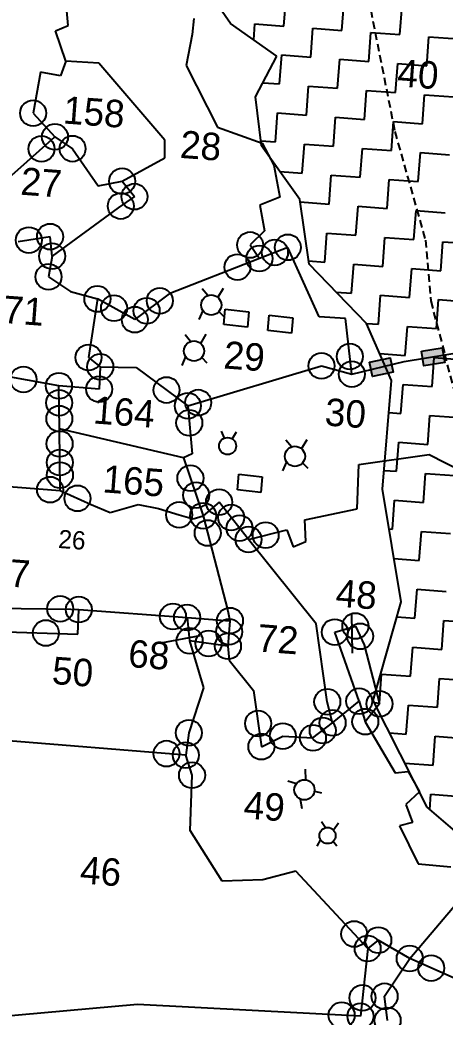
# Model space of a CAD drawing. Header units: metres. Extents: x 317417 to 320594, y 1863773 to 1867597.
# Drawn here: x 318620 to 318897, y 1864937 to 1865589 of the extents above; entities that cross this region are included whole.
import ezdxf

# ---------------------------------------------------------------- set-up
doc = ezdxf.new("R2010")
doc.units = ezdxf.units.M
doc.header["$MEASUREMENT"] = 0
doc.linetypes.add('DASHED', pattern=[0.75, 0.5, -0.25])
for name, color, linetype in [('LINE_FOOTPATH', 1, 'DASHED'), ('OTHERS', 1, 'Continuous'), ('POLY_HATCH', 12, 'Continuous'), ('POLY_PARCEL', 6, 'Continuous'), ('SYM_WELL', 1, 'Continuous'), ('TEXT_PARCEL', 7, 'Continuous'), ('V_BOUND_LINE', 7, 'Continuous')]:
    doc.layers.add(name, color=color, linetype=linetype)
doc.styles.get("Standard").update_dxf_attribs({"font": 'arial.ttf'})
doc.styles.add('TEXT_MAP', font='')
doc.styles.get('TEXT_MAP').set_extended_font_data('Kruti Dev 050')
doc.dimstyles.get("Standard").update_dxf_attribs({"dimtxt": 0.18, "dimasz": 0.18, "dimexe": 0.18, "dimexo": 0.0625, "dimgap": 0.09, "dimtad": 0, "dimtih": 1, "dimtoh": 1, "dimdec": 4, "dimzin": 0, "dimdsep": 46, "dimtxsty": 'Standard', "dimcen": 0.09, "dimadec": 0, "dimazin": 0, "dimtfac": 1, "dimtdec": 4, "dimtofl": 0, "dimtmove": 0, "dimatfit": 3, "dimfxl": 1, "dimtolj": 1, "dimtzin": 0, "dimarcsym": 0})

msp = doc.modelspace()

# ---------------------------------------------------------------- hatches: boundary and pattern name
for points in [[(318896.97, 1865364.91), (318895.42, 1865374.37), (318881.74, 1865372.13), (318883.29, 1865362.66)], [(318863.43, 1865358.59), (318861.47, 1865367.98), (318847.9, 1865365.14), (318849.86, 1865355.76)]]:
    msp.add_hatch(color=256).paths.add_polyline_path(points)

# ---------------------------------------------------------------- linework, layer by layer
for points in [[(318881.74, 1865372.13), (318895.42, 1865374.37), (318896.97, 1865364.91), (318883.29, 1865362.66)], [(318847.9, 1865365.14), (318861.47, 1865367.98), (318863.43, 1865358.59), (318849.86, 1865355.76)]]:
    msp.add_lwpolyline(points, close=True)
for points in [[(318751.12, 1865320.04), (318753.11, 1865315.37)], [(318760.88, 1865319.32), (318758.21, 1865314.99)]]:
    msp.add_lwpolyline(points)
for centre, radius in [((318628.33, 1865527.69), 8.48), ((318642.61, 1865512.2), 8.48), ((318633.8, 1865504.43), 8.48), ((318654.1, 1865504.51), 8.48), ((318686.4, 1865483.24), 8.48), ((318685.53, 1865467.05), 8.48), ((318694.46, 1865473.2), 8.48), ((318625.56, 1865444.81), 8.48), ((318639.4, 1865447.03), 8.48), ((318769.94, 1865441.61), 8.48), ((318786.17, 1865436.74), 8.48), ((318794.62, 1865440.06), 8.48), ((318640.73, 1865434.24), 8.48), ((318776.02, 1865432.77), 8.48), ((318761.71, 1865427.17), 8.48), ((318638.43, 1865420.75), 8.48), ((318670.27, 1865406.34), 8.48), ((318710.99, 1865405.1), 8.48), ((318681.14, 1865400.31), 8.48), ((318702.43, 1865398.65), 8.48), ((318694.67, 1865392.82), 8.48), ((318664.49, 1865368.05), 8.48), ((318835.06, 1865368.73), 8.48), ((318672.18, 1865361.95), 8.48), ((318816.57, 1865362.61), 8.48), ((318836.37, 1865357.23), 8.48), ((318622.02, 1865353.74), 8.48), ((318645.2, 1865349.63), 8.48), ((318671.42, 1865347.36), 8.48), ((318715.41, 1865346.83), 8.48), ((318645.33, 1865338.5), 8.48), ((318736.13, 1865338.6), 8.48), ((318729.27, 1865336.56), 8.48), ((318645.45, 1865328.1), 8.48), ((318730.29, 1865325.39), 8.48), ((318645.64, 1865311.74), 8.48), ((318755.3, 1865310.26), 5.56), ((318645.78, 1865299.47), 8.48), ((318645.87, 1865291.28), 8.48), ((318730.99, 1865289.18), 8.48), ((318639.4, 1865281.73), 8.48), ((318734.76, 1865278.12), 8.48), ((318657.26, 1865276.06), 8.48), ((318749.7, 1865273.6), 8.48), ((318723.6, 1865265.27), 8.48), ((318739.34, 1865264.69), 8.48), ((318757.63, 1865263.53), 8.48), ((318742.27, 1865253.41), 8.48), ((318763.09, 1865256.59), 8.48), ((318780.12, 1865252.04), 8.48), ((318768.92, 1865249.19), 8.48), ((318646.05, 1865203.83), 8.48), ((318658.2, 1865203.37), 8.48), ((318719.61, 1865198.87), 8.48), ((318728.81, 1865198.19), 8.48), ((318756.83, 1865196.14), 8.48), ((318636.71, 1865188.09), 8.48), ((318756.25, 1865188.82), 8.48), ((318825.23, 1865188.68), 8.48), ((318838.67, 1865192.65), 8.48), ((318730.5, 1865183.01), 8.48), ((318742.88, 1865181.24), 8.48), ((318841.77, 1865185.91), 8.48), ((318755.52, 1865179.43), 8.48), ((318820.36, 1865143.13), 8.48), ((318841.17, 1865143.47), 8.48), ((318854.43, 1865141.81), 8.48), ((318775.16, 1865128.91), 8.48), ((318823.84, 1865129.38), 8.48), ((318845.15, 1865130.14), 8.48), ((318729.96, 1865122.87), 8.48), ((318817.33, 1865124.43), 8.48), ((318791.34, 1865120.73), 8.48), ((318811, 1865119.61), 8.48), ((318715.42, 1865109.26), 8.48), ((318777.31, 1865113.81), 8.48), ((318728.03, 1865108.23), 8.48), ((318732.06, 1865095.12), 8.48), ((318837.92, 1864991.41), 8.48), ((318853.64, 1864987.44), 8.48), ((318846.69, 1864981.98), 8.48), ((318874.12, 1864975.39), 8.48), ((318888.19, 1864969.12), 8.48), ((318843.25, 1864949.64), 8.48), ((318857.75, 1864950.71), 8.48), ((318829.7, 1864938.31), 8.48), ((318841.97, 1864937.66), 8.48), ((318859.71, 1864934.92), 8.48)]:
    msp.add_circle(centre, radius)
at = {"layer": 'LINE_FOOTPATH', "ltscale": 10}
for p, q in [((318847.22, 1865602.53), (318864.42, 1865515.67)), ((318864.42, 1865515.67), (318884.34, 1865444.86)), ((318884.34, 1865444.86), (318887.83, 1865405.03)), ((318887.83, 1865405.03), (318897.18, 1865369.8)), ((318907.78, 1865329.49), (318897.18, 1865369.8))]:
    msp.add_line(p, q, dxfattribs=at)
at = {"layer": 'OTHERS'}
for p, q in [((318752.88, 1865389.55), (318753.71, 1865399.75)), ((318753.71, 1865399.75), (318769.05, 1865398.01)), ((318769.05, 1865398.01), (318768.22, 1865387.81)), ((318781.64, 1865385.63), (318782.47, 1865395.83)), ((318782.47, 1865395.83), (318797.81, 1865394.09)), ((318797.81, 1865394.09), (318796.98, 1865383.89)), ((318768.22, 1865387.81), (318752.88, 1865389.55)), ((318796.98, 1865383.89), (318781.64, 1865385.63)), ((318761.71, 1865281.62), (318762.55, 1865291.81)), ((318762.55, 1865291.81), (318777.89, 1865290.07)), ((318777.89, 1865290.07), (318777.05, 1865279.88)), ((318777.05, 1865279.88), (318761.71, 1865281.62))]:
    msp.add_line(p, q, dxfattribs=at)
at = {"layer": 'POLY_HATCH'}
for p, q in [((318757.15, 1865586.38), (318736.06, 1865616.93)), ((318787.42, 1865565.04), (318757.15, 1865586.38)), ((318773.42, 1865538.51), (318787.42, 1865565.04)), ((318777.4, 1865506.4), (318773.42, 1865538.51)), ((318802.4, 1865471.32), (318777.4, 1865506.4)), ((318808.47, 1865429.16), (318802.4, 1865471.32)), ((318845.93, 1865390.33), (318808.47, 1865429.16)), ((318862.28, 1865353.06), (318845.93, 1865390.33)), ((318856.3, 1865282.1), (318862.28, 1865353.06)), ((318868.52, 1865208.38), (318856.3, 1865282.1)), ((318850.29, 1865144), (318868.52, 1865208.38)), ((318885.45, 1865074.23), (318850.29, 1865144)), ((318967.28, 1865003.82), (318885.45, 1865074.23))]:
    msp.add_line(p, q, dxfattribs=at)
at = {"layer": 'POLY_HATCH', "linetype": 'Continuous'}
for p, q in [((318792.06, 1865584.66), (318793.47, 1865603.59)), ((318829.92, 1865581.85), (318831.32, 1865600.78)), ((318867.77, 1865579.04), (318869.17, 1865597.96)), ((318772.37, 1865575.65), (318773.14, 1865586.07)), ((318773.14, 1865586.07), (318792.06, 1865584.66)), ((318809.58, 1865564.33), (318810.99, 1865583.26)), ((318810.99, 1865583.26), (318829.92, 1865581.85)), ((318847.44, 1865561.52), (318848.84, 1865580.44)), ((318848.84, 1865580.44), (318867.77, 1865579.04)), ((318885.29, 1865558.71), (318886.69, 1865577.63)), ((318886.69, 1865577.63), (318905.62, 1865576.23)), ((318789.25, 1865546.81), (318790.66, 1865565.74)), ((318790.66, 1865565.74), (318809.58, 1865564.33)), ((318827.1, 1865544), (318828.51, 1865562.93)), ((318828.51, 1865562.93), (318847.44, 1865561.52)), ((318864.96, 1865541.19), (318866.36, 1865560.11)), ((318866.36, 1865560.11), (318885.29, 1865558.71)), ((318778.23, 1865547.63), (318789.25, 1865546.81)), ((318806.77, 1865526.48), (318808.18, 1865545.41)), ((318808.18, 1865545.41), (318827.1, 1865544)), ((318844.62, 1865523.67), (318846.03, 1865542.59)), ((318846.03, 1865542.59), (318864.96, 1865541.19)), ((318882.48, 1865520.86), (318883.88, 1865539.78)), ((318883.88, 1865539.78), (318902.81, 1865538.38)), ((318786.44, 1865508.96), (318787.85, 1865527.89)), ((318787.85, 1865527.89), (318806.77, 1865526.48)), ((318824.29, 1865506.15), (318825.7, 1865525.07)), ((318825.7, 1865525.07), (318844.62, 1865523.67)), ((318862.14, 1865503.34), (318863.55, 1865522.26)), ((318863.55, 1865522.26), (318882.48, 1865520.86)), ((318777, 1865509.66), (318786.44, 1865508.96)), ((318803.96, 1865488.63), (318805.37, 1865507.55)), ((318805.37, 1865507.55), (318824.29, 1865506.15)), ((318841.81, 1865485.82), (318843.22, 1865504.74)), ((318843.22, 1865504.74), (318862.14, 1865503.34)), ((318879.66, 1865483), (318881.07, 1865501.93)), ((318881.07, 1865501.93), (318900, 1865500.52)), ((318789.29, 1865489.72), (318803.96, 1865488.63)), ((318821.48, 1865468.3), (318822.89, 1865487.22)), ((318822.89, 1865487.22), (318841.81, 1865485.82)), ((318859.33, 1865465.48), (318860.74, 1865484.41)), ((318860.74, 1865484.41), (318879.66, 1865483)), ((318802.64, 1865469.7), (318821.48, 1865468.3)), ((318839, 1865447.97), (318840.41, 1865466.89)), ((318840.41, 1865466.89), (318859.33, 1865465.48)), ((318876.85, 1865445.15), (318878.26, 1865464.08)), ((318878.26, 1865464.08), (318897.18, 1865462.67)), ((318818.67, 1865430.45), (318820.08, 1865449.37)), ((318820.08, 1865449.37), (318839, 1865447.97)), ((318856.52, 1865427.63), (318857.93, 1865446.56)), ((318857.93, 1865446.56), (318876.85, 1865445.15)), ((318894.37, 1865424.82), (318895.78, 1865443.75)), ((318895.78, 1865443.75), (318914.7, 1865442.34)), ((318808.18, 1865431.22), (318818.67, 1865430.45)), ((318836.19, 1865410.11), (318837.6, 1865429.04)), ((318837.6, 1865429.04), (318856.52, 1865427.63)), ((318874.04, 1865407.3), (318875.45, 1865426.23)), ((318875.45, 1865426.23), (318894.37, 1865424.82)), ((318826.13, 1865410.86), (318836.19, 1865410.11)), ((318853.71, 1865389.78), (318855.12, 1865408.71)), ((318855.12, 1865408.71), (318874.04, 1865407.3)), ((318891.56, 1865386.97), (318892.97, 1865405.9)), ((318892.97, 1865405.9), (318911.89, 1865404.49)), ((318845.9, 1865390.36), (318853.71, 1865389.78)), ((318871.23, 1865369.45), (318872.64, 1865388.38)), ((318872.64, 1865388.38), (318891.56, 1865386.97)), ((318854.55, 1865370.69), (318871.23, 1865369.45)), ((318888.75, 1865349.12), (318890.16, 1865368.04)), ((318890.16, 1865368.04), (318909.08, 1865366.64)), ((318868.42, 1865331.6), (318869.82, 1865350.52)), ((318869.82, 1865350.52), (318888.75, 1865349.12)), ((318860.52, 1865332.19), (318868.42, 1865331.6)), ((318885.94, 1865311.27), (318887.34, 1865330.19)), ((318887.34, 1865330.19), (318906.27, 1865328.79)), ((318865.61, 1865293.75), (318867.01, 1865312.67)), ((318867.01, 1865312.67), (318885.94, 1865311.27)), ((318857.33, 1865294.36), (318865.61, 1865293.75)), ((318883.13, 1865273.42), (318884.53, 1865292.34)), ((318884.53, 1865292.34), (318903.46, 1865290.94)), ((318862.79, 1865255.9), (318864.2, 1865274.82)), ((318864.2, 1865274.82), (318883.13, 1865273.42)), ((318860.62, 1865256.06), (318862.79, 1865255.9)), ((318880.31, 1865235.56), (318881.72, 1865254.49)), ((318881.72, 1865254.49), (318900.65, 1865253.08)), ((318863.81, 1865236.79), (318880.31, 1865235.56)), ((318877.5, 1865197.71), (318878.91, 1865216.64)), ((318878.91, 1865216.64), (318897.83, 1865215.23)), ((318865.74, 1865198.59), (318877.5, 1865197.71)), ((318895.02, 1865177.38), (318896.43, 1865196.31)), ((318896.43, 1865196.31), (318915.35, 1865194.9)), ((318874.69, 1865159.86), (318876.1, 1865178.79)), ((318876.1, 1865178.79), (318895.02, 1865177.38)), ((318854.36, 1865142.34), (318855.77, 1865161.27)), ((318855.77, 1865161.27), (318874.69, 1865159.86)), ((318892.21, 1865139.53), (318893.62, 1865158.46)), ((318893.62, 1865158.46), (318912.54, 1865157.05)), ((318850.99, 1865142.59), (318854.36, 1865142.34)), ((318871.88, 1865122.01), (318873.29, 1865140.94)), ((318873.29, 1865140.94), (318892.21, 1865139.53)), ((318860.96, 1865122.82), (318871.88, 1865122.01)), ((318889.4, 1865101.68), (318890.81, 1865120.61)), ((318890.81, 1865120.61), (318909.73, 1865119.2)), ((318870.92, 1865103.05), (318889.4, 1865101.68)), ((318887.25, 1865072.68), (318887.99, 1865082.75)), ((318887.99, 1865082.75), (318906.92, 1865081.35))]:
    msp.add_line(p, q, dxfattribs=at)
at = {"layer": 'POLY_PARCEL'}
for p, q in [((318651.22, 1865584.94), (318647.05, 1865633.34)), ((318733.22, 1865589.49), (318732.23, 1865579.14)), ((318642.98, 1865581.56), (318651.22, 1865584.94)), ((318649.73, 1865561.78), (318642.98, 1865581.56)), ((318732.23, 1865579.14), (318728.28, 1865558.83)), ((318649.73, 1865561.78), (318646.12, 1865552.08)), ((318671.15, 1865560.41), (318649.73, 1865561.78)), ((318714.22, 1865510.01), (318671.15, 1865560.41)), ((318633.21, 1865554.59), (318628.33, 1865527.69)), ((318646.12, 1865552.08), (318633.21, 1865554.59)), ((318728.28, 1865558.83), (318748.58, 1865518.54)), ((318628.33, 1865527.69), (318642.61, 1865512.2)), ((318748.58, 1865518.54), (318777.77, 1865508.17)), ((318614.37, 1865487.29), (318642.61, 1865512.2)), ((318642.61, 1865512.2), (318654.1, 1865504.51)), ((318714.25, 1865498.48), (318714.22, 1865510.01)), ((318777.77, 1865508.17), (318785.34, 1865493.65)), ((318654.1, 1865504.51), (318670.86, 1865480.16)), ((318686.4, 1865483.24), (318714.25, 1865498.48)), ((318785.34, 1865493.65), (318789.34, 1865472.74)), ((318670.86, 1865480.16), (318686.4, 1865483.24)), ((318686.4, 1865483.24), (318694.46, 1865473.2)), ((318694.46, 1865473.2), (318683.81, 1865465.86)), ((318789.34, 1865472.74), (318776.32, 1865467.72)), ((318683.81, 1865465.86), (318640.73, 1865434.24)), ((318776.32, 1865467.72), (318779.28, 1865450.88)), ((318779.28, 1865450.88), (318769.94, 1865441.61)), ((318639.4, 1865447.03), (318618.63, 1865443.69)), ((318640.73, 1865434.24), (318639.4, 1865447.03)), ((318769.94, 1865441.61), (318776.02, 1865432.77)), ((318794.62, 1865440.06), (318776.02, 1865432.77)), ((318815.03, 1865394.61), (318794.62, 1865440.06)), ((318640.73, 1865434.24), (318638.43, 1865420.75)), ((318776.02, 1865432.77), (318717.11, 1865409.7)), ((318638.43, 1865420.75), (318652.71, 1865411.23)), ((318652.71, 1865411.23), (318670.27, 1865406.34)), ((318670.27, 1865406.34), (318664.49, 1865368.05)), ((318694.67, 1865392.82), (318670.27, 1865406.34)), ((318717.11, 1865409.7), (318694.67, 1865392.82)), ((318832.23, 1865393.66), (318815.03, 1865394.61)), ((318836.37, 1865357.23), (318832.23, 1865393.66)), ((318870.54, 1865365.43), (318985.32, 1865384.24)), ((318664.49, 1865368.05), (318672.18, 1865361.95)), ((318836.37, 1865357.23), (318870.54, 1865365.43)), ((318645.2, 1865349.63), (318591.5, 1865359.15)), ((318672.18, 1865361.95), (318671.42, 1865347.36)), ((318672.18, 1865361.95), (318695.61, 1865361.51)), ((318695.61, 1865361.51), (318729.27, 1865336.56)), ((318729.27, 1865336.56), (318816.57, 1865362.61)), ((318816.57, 1865362.61), (318836.37, 1865357.23)), ((318671.42, 1865347.36), (318645.2, 1865349.63)), ((318645.52, 1865321.42), (318645.2, 1865349.63)), ((318729.27, 1865336.56), (318732.14, 1865305.1)), ((318726.42, 1865302.6), (318645.52, 1865321.42)), ((318645.99, 1865281.24), (318645.52, 1865321.42)), ((318732.14, 1865305.1), (318726.42, 1865302.6)), ((318726.42, 1865302.6), (318739.34, 1865264.69)), ((318840.91, 1865298.25), (318886.93, 1865304.68)), ((318886.93, 1865304.68), (318908.2, 1865293.75)), ((318839.89, 1865269.3), (318840.91, 1865298.25)), ((318573.4, 1865286.63), (318645.99, 1865281.24)), ((318645.99, 1865281.24), (318666.23, 1865271.95)), ((318749.7, 1865273.6), (318739.34, 1865264.69)), ((318768.92, 1865249.19), (318749.7, 1865273.6)), ((318666.23, 1865271.95), (318678.73, 1865266.91)), ((318678.73, 1865266.91), (318696.91, 1865272.08)), ((318696.91, 1865272.08), (318710.22, 1865269.39)), ((318710.22, 1865269.39), (318723.6, 1865265.27)), ((318805.78, 1865261.99), (318839.89, 1865269.3)), ((318723.6, 1865265.27), (318732.8, 1865262.71)), ((318732.8, 1865262.71), (318739.34, 1865264.69)), ((318739.34, 1865264.69), (318755.51, 1865202.6)), ((318806.36, 1865247.87), (318805.78, 1865261.99)), ((318768.92, 1865249.19), (318794.04, 1865255.59)), ((318794.04, 1865255.59), (318797.99, 1865244.38)), ((318813.07, 1865194.18), (318768.92, 1865249.19)), ((318797.99, 1865244.38), (318806.36, 1865247.87)), ((318576.09, 1865204.63), (318653, 1865203.75)), ((318653, 1865203.75), (318658.2, 1865203.37)), ((318657.57, 1865187.43), (318658.2, 1865203.37)), ((318658.2, 1865203.37), (318728.81, 1865198.19)), ((318755.51, 1865202.6), (318756.83, 1865196.14)), ((318728.81, 1865198.19), (318730.5, 1865183.01)), ((318728.81, 1865198.19), (318756.83, 1865196.14)), ((318756.83, 1865196.14), (318755.52, 1865179.43)), ((318601.17, 1865189.22), (318657.57, 1865187.43)), ((318820.36, 1865143.13), (318813.07, 1865194.18)), ((318825.23, 1865188.68), (318838.67, 1865192.65)), ((318838.67, 1865192.65), (318844.33, 1865180.34)), ((318730.5, 1865183.01), (318739.64, 1865152.24)), ((318755.52, 1865179.43), (318730.5, 1865183.01)), ((318841.17, 1865143.47), (318825.23, 1865188.68)), ((318755.52, 1865179.43), (318756.23, 1865170.38)), ((318844.33, 1865180.34), (318854.43, 1865141.81)), ((318756.23, 1865170.38), (318772.08, 1865150.52)), ((318739.64, 1865152.24), (318729.96, 1865122.87)), ((318772.08, 1865150.52), (318777.31, 1865113.81)), ((318823.84, 1865129.38), (318841.17, 1865143.47)), ((318841.17, 1865143.47), (318845.15, 1865130.14)), ((318823.84, 1865129.38), (318820.36, 1865143.13)), ((318854.43, 1865141.81), (318845.15, 1865130.14)), ((318811, 1865119.61), (318823.84, 1865129.38)), ((318845.15, 1865130.14), (318864.74, 1865096.71)), ((318728.03, 1865108.23), (318546.49, 1865123.02)), ((318729.96, 1865122.87), (318728.03, 1865108.23)), ((318777.31, 1865113.81), (318791.34, 1865120.73)), ((318791.34, 1865120.73), (318811, 1865119.61)), ((318732.06, 1865095.12), (318728.03, 1865108.23)), ((318864.74, 1865096.71), (318873.2, 1865097.63)), ((318873.2, 1865097.63), (318880.6, 1865084.36)), ((318730.89, 1865058.94), (318732.06, 1865095.12)), ((318880.6, 1865084.36), (318871.59, 1865076.03)), ((318871.59, 1865076.03), (318876, 1865064.21)), ((318751.7, 1865025.91), (318730.89, 1865058.94)), ((318876, 1865064.21), (318867.45, 1865062.05)), ((318867.45, 1865062.05), (318879.59, 1865037.25)), ((318799.74, 1865032.49), (318778.19, 1865026.78)), ((318846.69, 1864981.98), (318799.74, 1865032.49)), ((318879.59, 1865037.25), (318900.9, 1865035.36)), ((318778.19, 1865026.78), (318751.7, 1865025.91)), ((318874.12, 1864975.39), (318915.19, 1865023.88)), ((318932.86, 1864949.25), (318874.12, 1864975.39))]:
    msp.add_line(p, q, dxfattribs=at)
at = {"layer": 'SYM_WELL'}
for points in [[(318742.41, 1865408.6), (318738.74, 1865413.05)], [(318748.98, 1865407.32), (318752.56, 1865413.36)], [(318739.05, 1865398.83), (318736.56, 1865392.96)], [(318749.64, 1865398.12), (318752.93, 1865394.64)], [(318731.16, 1865378.55), (318727.48, 1865383)], [(318737.73, 1865377.27), (318741.3, 1865383.31)], [(318727.8, 1865368.78), (318725.3, 1865362.91)], [(318738.38, 1865368.06), (318741.67, 1865364.59)], [(318797.02, 1865309.72), (318793.35, 1865314.17)], [(318803.59, 1865308.44), (318807.17, 1865314.48)], [(318793.67, 1865299.95), (318791.17, 1865294.09)], [(318804.25, 1865299.24), (318807.54, 1865295.77)], [(318806.36, 1865092.15), (318806.07, 1865099.16)], [(318800.16, 1865089.64), (318794.65, 1865091.37)], [(318811.93, 1865084.79), (318816.58, 1865083.67)], [(318802.67, 1865079.62), (318803.77, 1865073.34)], [(318819.17, 1865060.83), (318816.53, 1865064.61)], [(318824.32, 1865059.38), (318827.57, 1865063.96)], [(318815.86, 1865053.25), (318813.48, 1865048.74)], [(318824.25, 1865052), (318826.64, 1865049.02)]]:
    msp.add_lwpolyline(points, dxfattribs=at)
for centre, radius in [((318744.61, 1865402.38), 6.59), ((318733.35, 1865372.33), 6.59), ((318799.22, 1865303.5), 6.59), ((318805.39, 1865085.63), 6.59), ((318820.52, 1865055.73), 5.28)]:
    msp.add_circle(centre, radius, dxfattribs=at)
at = {"layer": 'V_BOUND_LINE'}
for p, q in [((318853.64, 1864987.44), (318846.69, 1864981.98)), ((318874.12, 1864975.39), (318853.64, 1864987.44)), ((318846.69, 1864981.98), (318841.97, 1864937.66)), ((318857.75, 1864950.71), (318874.12, 1864975.39)), ((318859.71, 1864934.92), (318857.75, 1864950.71)), ((318696.39, 1864945.34), (318572.22, 1864934.36)), ((318841.97, 1864937.66), (318696.39, 1864945.34))]:
    msp.add_line(p, q, dxfattribs=at)

# ---------------------------------------------------------------- texts
at = {"layer": 'TEXT_PARCEL', "style": 'TEXT_MAP'}
for s, height, p in [('40', 17.932, (318865.63, 1865545.28)), ('158', 17.932, (318647.5, 1865521.05)), ('28', 17.932, (318723.8, 1865498.56)), ('27', 17.932, (318619.72, 1865474.51)), ('71', 17.932, (318608.24, 1865390.73)), ('29', 17.932, (318752.24, 1865360.99)), ('164', 17.932, (318667.14, 1865325.05)), ('30', 17.932, (318818.3, 1865323.75)), ('165', 17.932, (318673.26, 1865280.04)), ('26', 11.955, (318644.41, 1865243.69)), ('27', 17.932, (318599.07, 1865219.44)), ('48', 17.932, (318825.38, 1865205.4)), ('72', 17.932, (318774.14, 1865176.06)), ('68', 17.932, (318689.97, 1865165.93)), ('50', 17.932, (318640.24, 1865154.83)), ('49', 17.932, (318765.34, 1865066.94)), ('46', 17.932, (318658.53, 1865024.48))]:
    msp.add_text(s, height=height, rotation=355.75189, dxfattribs=at).set_placement(p)

# ---------------------------------------------------------------- leaders
for points in [[(318836.03, 1865200.64), (318836.62, 1865174.84)], [(318712, 1865181.6), (318737.35, 1865186.48)]]:
    msp.add_leader(points, dimstyle='Standard', override={"dimtxt": 2.5, "dimasz": 2.5, "dimexe": 1.25, "dimexo": 0.625, "dimgap": 0.625, "dimtad": 1, "dimtih": 0, "dimtoh": 0, "dimzin": 8, "dimcen": 2.5, "dimtofl": 1})

doc.saveas('drawing.dxf')
